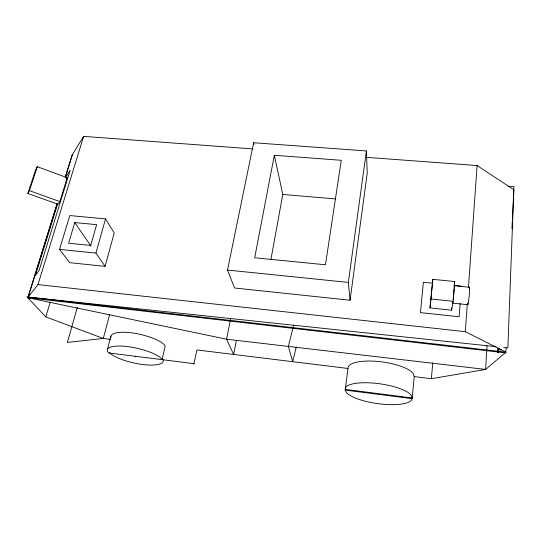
<?xml version="1.0" encoding="UTF-8"?>
<svg xmlns="http://www.w3.org/2000/svg" width="541" height="541" viewBox="0 0 541 541"><rect width="100%" height="100%" fill="white"/><g stroke="black" fill="none" stroke-linecap="round" stroke-linejoin="round"><path stroke-width="0.81" d="M454.217 287.285L454.21 285.729L469.541 287.271M496.097 346.673L28.247 297.097L57.103 203.849L27.76 297.719L505.679 352.901L506.16 347.971M511.955 228.451L512.28 221.715M512.408 219.193L513.835 189.729L477.094 165.546L366.724 157.363M487.001 345.848L485.622 369.422L431.387 378.707L414.217 376.597L412.12 398.71A33.806 9.637 8 0 1 382.812 404.215A33.806 9.637 8 0 1 346.524 392.678L345.192 390.102L347.991 368.387A33.42 10.293 7.7 0 1 376.982 361.368A33.42 10.293 7.7 0 1 413.446 373.851L414.237 376.678M252.985 148.931L83.639 136.366L37.978 284.586L27.76 297.719L226.584 339.221L485.622 369.422L505.957 352.177L465.328 331.694L467.289 304.001M468.479 287.217L477.094 165.546M454.129 288.84L453.135 299.552M460.134 303.508L459.147 316.769L420.452 312.624L423.36 282.28L432.462 283.193M451.579 310.189L453.175 301.31L454.731 281.53L432.841 279.345L429.994 307.903L451.579 310.189L451.776 307.761M431.387 378.707L432.766 362.761M429.994 307.903L432.841 279.345M350.068 300.241L367.231 173.1L366.399 150.939L253.648 142.736L227.504 270.06L234.537 287.988L350.068 300.241L348.35 282.409L366.399 150.939M498.011 348.316L497.876 349.114A3.922 1.217 -80.2 0 0 497.808 351.068L497.869 351.535M454.19 284.607L454.731 281.53M270.892 259.66L282.774 194.476L274.334 155.267L341.276 160.305L325.459 264.772L254.696 257.78L274.334 155.267M236.363 340.33L233.638 354.456L226.584 339.221L230.669 318.608M193.861 364.235L196.904 349.946L348.025 368.468M452.736 302.412L452.513 303.116L467.823 304.711M296.292 346.964L292.708 361.679L288.353 346.423L293.635 325.127M135.088 356.83L135.223 356.262M107.389 349.621L110.905 336.117M109.559 314.821L103.317 338.456L67.395 342.433L77.275 307.498M105.082 266.361L114.219 232.988L105.542 218.895L69.769 215.561L59.551 249.394L69.762 262.683L105.082 266.361L95.933 253.08L59.551 249.394M95.933 253.08L105.542 218.895M74.766 222.574L68.612 243.227L90.705 245.431L96.629 224.643L74.766 222.574L91.03 246.189M110.567 339.342L103.317 338.456L45.809 316.898L50.157 302.331M65.305 177.32L72.271 154.807L83.639 136.366M59.848 201.57L67.24 177.746L37.309 166.696L35.699 169.644L27.828 193.475L58.07 204.261L59.848 201.57L29.403 190.669L27.828 193.475M65.272 177.286L72.271 154.807M57.596 203.998L35.368 275.477L39.148 270.392L70.168 170.273L66.09 176.697M29.403 190.669L37.309 166.696M498.396 347.998L498.051 350.588A2.333 0.724 -80.2 0 0 498.329 351.339L498.903 351.251L498.876 351.731L497.7 352.685L497.963 351.9M66.333 179.159L67.24 177.746M501.216 349.466L500.222 350.216L499.661 348.654M508.053 186.226L513.95 186.645L507.857 347.917L503.657 347.471M282.774 194.476L335.501 198.899M453.987 285.357L461.432 286.108M227.504 270.06L348.35 282.409M431.055 299.011L453.175 301.31M37.978 284.586L465.328 331.694M505.957 352.177L27.05 296.962L45.809 316.898M193.982 363.66L108.707 352.921L107.733 351.826A28.517 7.987 12.6 0 1 138.482 348.573L145.732 350.609A28.517 7.987 12.6 0 1 161.056 358.27L162.063 359.643L165.194 346.051L164.207 344.631A28.315 8.345 12.7 0 0 149.052 336.786L141.864 334.73A28.315 8.345 12.7 0 0 110.905 337.604M345.192 390.102L412.1 398.636M109.343 352.495L110.154 353.408A28.504 8.014 12.6 0 0 152.359 365.094L157.404 364.654A28.504 8.014 12.6 0 0 163.071 359.826L162.273 358.744M253.648 142.736L254.054 144.366M469.23 288.049A8.805 0.467 -84.6 0 1 469.541 291.031A8.805 0.467 -84.6 0 1 468.425 302.284A8.805 0.467 -84.6 0 1 467.749 303.075M412.161 397.993L345.232 389.392A33.799 9.657 8 0 1 374.453 383.177A33.799 9.657 8 0 1 411.363 395.403L412.161 397.993"/></g></svg>
